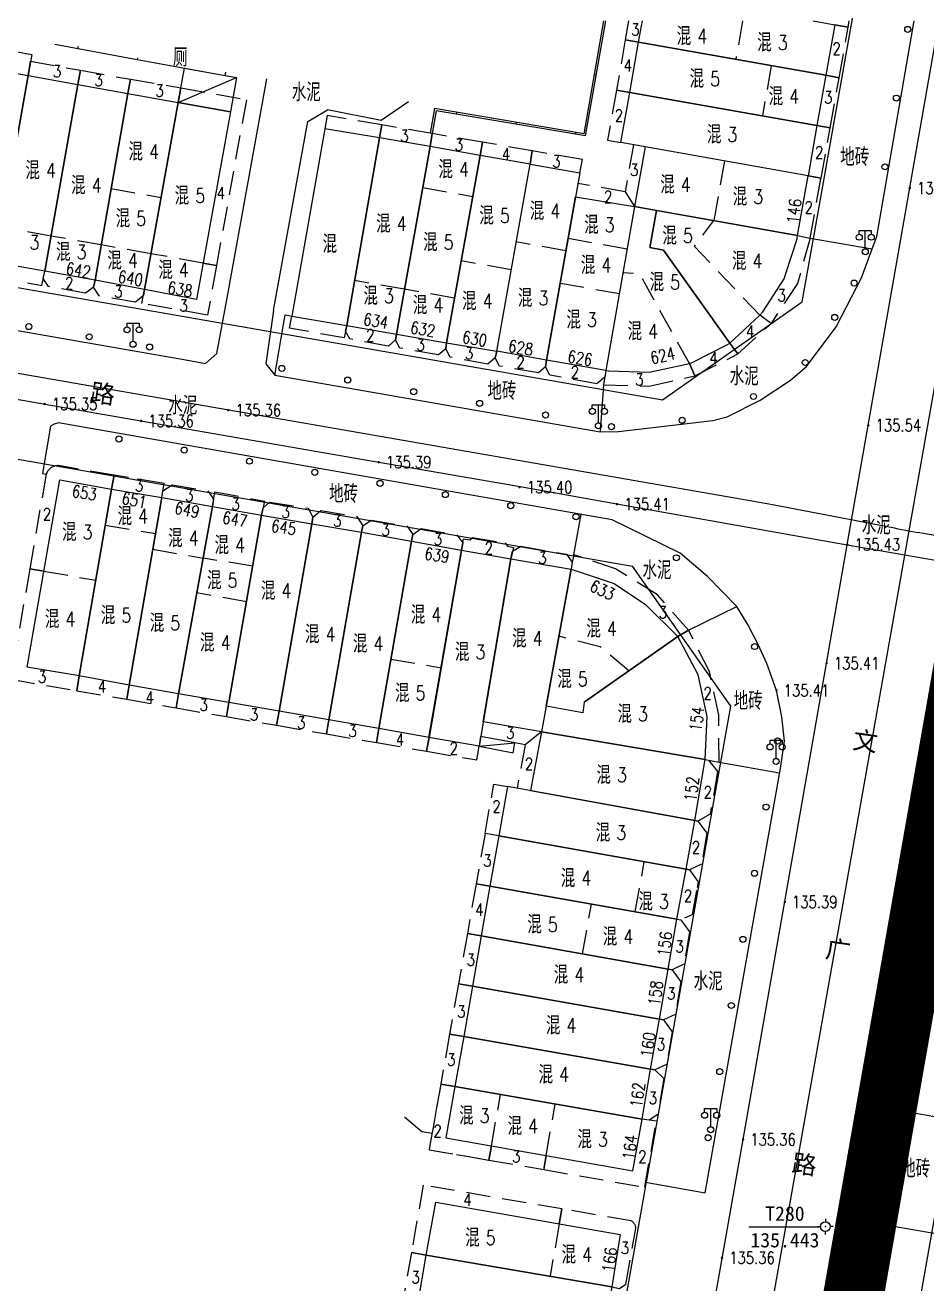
# Model space of a CAD drawing. Extents: x 529262 to 576451, y 2694391 to 2717535.
# Drawn here: x 563195.9 to 563270.5, y 2710648 to 2710752.2 of the extents above; entities that cross this region are included whole.
import ezdxf
from ezdxf.enums import TextEntityAlignment as Align
from ezdxf.xclip import XClip

# ---------------------------------------------------------------- set-up
doc = ezdxf.new("R2010")
doc.units = 0
doc.header["$XCLIPFRAME"] = 0
doc.linetypes.add('DASH', pattern=[0.35, 0.25, -0.1])
doc.linetypes.add('X5', pattern=[3, 2, -1])
for name, color, linetype in [('DLDW', 8, 'Continuous'), ('DLSS', 4, 'Continuous'), ('GCD', 8, 'Continuous'), ('JMD', 8, 'Continuous'), ('KZD', 8, 'Continuous'), ('PP-COM', 7, 'Continuous'), ('RD-中线', 40, 'Continuous'), ('RD-红线', 7, 'Continuous'), ('ZBTZ', 8, 'Continuous'), ('ZJ', 7, 'Continuous'), ('污水管径标注_W10-', 202, 'Continuous'), ('河流', 4, 'Continuous')]:
    doc.layers.add(name, color=color, linetype=linetype)
doc.styles.add('HZ', font='rs.shx', dxfattribs={"width": 0.8, "bigfont": 'hztxt.shx'})
doc.styles.add('等线体', font='simhei.ttf')
doc.linetypes.add('1161', pattern='A,0,[149,AAA.SHX,S=0.15,R=0,X=0,Y=0],-1.6', length=1.6)

# ---------------------------------------------------------------- blocks, each defined once
blk = doc.blocks.new('A$C19FD0107')
at = {"layer": 'RD-中线', "color": 8, "linetype": 'Continuous'}
blk.add_lwpolyline([(-7960.88, 14986.93), (-7915.56, 15243.04, 0.015839), (-7911.03, 15274.38), (-7907.82, 15303, -0.015839), (-7903.29, 15334.35), (-7712.17, 16414.53, 0.000335), (-7712.11, 16414.93), (-7698.73, 16491.12, 0.000054), (-7698.72, 16491.18), (-7681.61, 16588.75)], format="xyb", dxfattribs=at)
at = {"layer": 'RD-中线', "color": 8}
blk.add_lwpolyline([(-7433.31, 16268.2), (-7445.44, 16270.31, -0.00032), (-7446.07, 16270.42), (-7580.09, 16293.87, 0.002484), (-7581.56, 16294.12), (-7591.96, 16295.83, -0.002386), (-7593.37, 16296.07), (-7727.75, 16319.52, -0.004068), (-7730.15, 16319.96), (-7740.24, 16321.9, 0.004219), (-7742.73, 16322.35), (-7875.73, 16345.48, -0.003742), (-7877.94, 16345.88), (-7887.44, 16347.68, 0.004018), (-7889.81, 16348.11), (-8013.19, 16369.43)], format="xyb", dxfattribs=at)
at = {"layer": 'RD-红线', "color": 8, "linetype": 'Continuous', "flags": 128}
for points in [[(-7737.78, 16338.71), (-7736.39, 16346.57), (-7726.64, 16401.64), (-7724.02, 16416.44)], [(-7756.8, 16231.22), (-7745.1, 16297.33), (-7743.7, 16305.23)], [(-7733.13, 16227.24), (-7721.47, 16293.09), (-7720.08, 16300.95)]]:
    blk.add_lwpolyline(points, dxfattribs=at)
at = {"layer": 'RD-红线', "color": 8}
for points in [[(-7853.93, 16348.8), (-7749.34, 16330.6)], [(-7856.39, 16335.01), (-7759.74, 16318.2), (-7751.83, 16316.83)]]:
    blk.add_lwpolyline(points, dxfattribs=at)
blk.add_lwpolyline([(-7749.34, 16330.6), (-7737.78, 16338.71, 0.41336)], format="xyb", dxfattribs=at)
at = {"layer": 'RD-红线', "color": 8, "linetype": 'Continuous'}
blk.add_lwpolyline([(-7743.7, 16305.23), (-7751.83, 16316.83, 0.415068)], format="xyb", dxfattribs=at)
blk = doc.blocks.new('gc170')
at = {"color": 8, "linetype": 'Continuous'}
blk.add_circle((0, 0), 0.5, dxfattribs=at)
blk = doc.blocks.new('gc097')
at = {"color": 8}
for p, q in [((-1, 2.9), (-1, 3.5)), ((-1, 3.5), (1, 3.5)), ((0, 0.5), (0, 3.5)), ((1, 3.5), (1, 2.9))]:
    blk.add_line(p, q, dxfattribs=at)
for centre in [(-1, 2.4), (1, 2.4), (0, 0)]:
    blk.add_circle(centre, 0.5, dxfattribs=at)
blk = doc.blocks.new('gc116')
at = {"color": 8}
for p, q in [((-1.3, 0), (-0.8, 0)), ((0, 1.3), (0, 0.8)), ((1.3, 0), (0.8, 0)), ((0, -1.3), (0, -0.8))]:
    blk.add_line(p, q, dxfattribs=at)
blk.add_circle((0, 0), 0.8, dxfattribs=at)
blk.add_point((0, 0), dxfattribs=at)
blk = doc.blocks.new('GC200')
at = {"linetype": 'Continuous', "const_width": 0.2, "flags": 128}
blk.add_lwpolyline([(-0.1, 0, 1), (0.1, 0, 1)], format="xyb", close=True, dxfattribs=at)

msp = doc.modelspace()

# ---------------------------------------------------------------- linework, layer by layer
at = {"layer": 'DLDW', "color": 252, "linetype": 'Continuous'}
msp.add_lwpolyline([(563205.189, 2710749.521), (563205.164, 2710749.388), (563212.441, 2710748.057), (563212.491, 2710748.332)], dxfattribs=at)
at = {"layer": 'DLSS', "linetype": 'Continuous'}
for points in [[(563265.124, 2710731.306), (563265.997, 2710733.691), (563266.383, 2710734.729), (563269.465, 2710752.568)], [(563227.6, 2710745.873), (563225.363, 2710744.333), (563220.897, 2710745.199)], [(563145.292, 2710735.725), (563145.987, 2710735.518), (563209.177, 2710724.516), (563210.801, 2710724.217), (563211.736, 2710725.04), (563212.575, 2710729.49)], [(563216.449, 2710728.591), (563215.804, 2710724.185), (563216.557, 2710723.25), (563243.474, 2710718.538), (563245.004, 2710718.571), (563252.815, 2710719.479), (563253.983, 2710719.791), (563256.725, 2710721.17), (563259.241, 2710722.837), (563260.559, 2710723.953), (563263.011, 2710727.258), (563265.124, 2710731.306)], [(563258.077, 2710697.142), (563257.273, 2710699.382), (563256.556, 2710700.95), (563255.724, 2710702.553), (563254.799, 2710704.081), (563252.361, 2710706.576), (563250.092, 2710708.513), (563244.467, 2710711.277), (563198.642, 2710719.286), (563198.274, 2710719.184), (563197.983, 2710719.008), (563197.302, 2710715.115), (563197.617, 2710715.06)], [(563293.253, 2710702.575), (563291.763, 2710702.448), (563290.112, 2710702.193), (563288.415, 2710701.865), (563286.231, 2710701.296), (563285.321, 2710700.969), (563284.203, 2710700.497), (563283.332, 2710700.022), (563282.053, 2710699.297), (563277.183, 2710695.523), (563275.395, 2710693.775), (563273.819, 2710691.712), (563272.435, 2710689.339), (563266.05, 2710653.101), (563271.115, 2710652.194)], [(563247.236, 2710656.417), (563252.18, 2710655.544), (563258.396, 2710690.667), (563258.752, 2710692.945), (563258.52, 2710694.957), (563258.077, 2710697.142)]]:
    msp.add_lwpolyline(points, dxfattribs=at)
at = {"layer": 'DLSS', "linetype": 'Continuous', "flags": 128}
for points, elevation in [([(563212.575, 2710729.49), (563215.884, 2710747.78)], 135.662), ([(563216.449, 2710728.591), (563219.286, 2710744.237), (563220.897, 2710745.199)], 135.649)]:
    msp.add_lwpolyline(points, dxfattribs=dict(at, elevation=elevation))
at = {"layer": 'DLSS', "linetype": 'Continuous', "const_width": 0.1, "elevation": 24.543, "flags": 128}
msp.add_lwpolyline([(563293.254, 2710702.46), (563282.549, 2710699.569), (563275.156, 2710693.485), (563272.229, 2710688.281), (563263.761, 2710649.245), (563261.067, 2710624.833), (563259.77, 2710618.629), (563259.595, 2710614.136), (563260.883, 2710610.583), (563262.962, 2710606.832), (563264.936, 2710604.632), (563270.037, 2710601.983), (563275.245, 2710600.289), (563315.937, 2710594.555), (563375.452, 2710586.437), (563385.68, 2710586.666), (563387.357, 2710587.117)], dxfattribs=at)
at = {"layer": 'JMD', "linetype": 'Continuous'}
for p, q in [((563200.245, 2710750.287), (563200.281, 2710750.484)), ((563208.55, 2710745.824), (563213.364, 2710747.89)), ((563243.01, 2710748.143, 136.336), (563243.158, 2710748.117, 136.336)), ((563231.59, 2710745.004), (563231.565, 2710744.857)), ((563236.52, 2710744.17), (563236.495, 2710744.023)), ((563241.45, 2710743.336), (563241.425, 2710743.189)), ((563233.453, 2710692.53, 135.761), (563236.415, 2710692.805, 135.761))]:
    msp.add_line(p, q, dxfattribs=at)
at = {"layer": 'JMD', "linetype": 'Continuous', "flags": 128}
for points, elevation in [([(563242.144, 2710743.219), (563243.789, 2710752.568)], 136.336), ([(563242.266, 2710743.046), (563243.941, 2710752.568)], 136.336), ([(563261.108, 2710752.568), (563262.892, 2710752.253), (563262.158, 2710748.068), (563246.664, 2710750.804), (563246.976, 2710752.568)], 135.909), ([(563201.66, 2710731.106), (563204.384, 2710746.575)], 135.888)]:
    msp.add_lwpolyline(points, dxfattribs=dict(at, elevation=elevation))
at = {"layer": 'JMD', "linetype": 'X5'}
for points, elevation in [([(563245.832, 2710752.568), (563245.553, 2710751.003), (563246.664, 2710750.804)], 135.909), ([(563262.892, 2710752.253), (563264.012, 2710752.052), (563264.105, 2710752.568)], 135.909), ([(563262.158, 2710748.068), (563263.261, 2710747.87), (563264.012, 2710752.052), (563262.892, 2710752.253)], 136.008), ([(563191.988, 2710748.81), (563192.299, 2710750.574), (563196.422, 2710749.787), (563196.117, 2710748.065)], 135.944), ([(563246.664, 2710750.804), (563245.553, 2710751.003), (563244.836, 2710746.849), (563245.933, 2710746.66)], 135.909), ([(563196.117, 2710748.065), (563196.324, 2710749.234), (563200.458, 2710748.486), (563200.249, 2710747.32)], 135.927), ([(563200.249, 2710747.32), (563200.458, 2710748.486), (563204.592, 2710747.745), (563204.384, 2710746.575)], 135.927), ([(563204.384, 2710746.575), (563204.592, 2710747.745), (563208.772, 2710747.041), (563208.55, 2710745.824)], 135.927), ([(563261.425, 2710743.924), (563262.518, 2710743.728), (563263.261, 2710747.87), (563262.158, 2710748.068)], 135.868), ([(563245.933, 2710746.66), (563244.836, 2710746.849), (563244.09, 2710742.694), (563245.197, 2710742.495)], 135.868), ([(563225.219, 2710742.89), (563225.402, 2710743.961), (563220.887, 2710744.733), (563220.689, 2710743.632)], 135.668), ([(563229.398, 2710742.177), (563229.58, 2710743.246), (563225.402, 2710743.961), (563225.219, 2710742.89)], 137.277), ([(563233.535, 2710741.443), (563233.728, 2710742.536), (563229.58, 2710743.246), (563229.398, 2710742.177)], -526.596), ([(563260.71, 2710739.755), (563261.77, 2710739.565), (563262.518, 2710743.728), (563261.425, 2710743.924)], 135.824), ([(563237.672, 2710740.717), (563237.854, 2710741.807), (563233.728, 2710742.536), (563233.535, 2710741.443)], -526.621), ([(563246.225, 2710742.313), (563245.54, 2710738.431), (563246.321, 2710737.211)], -526.536), ([(563241.786, 2710740.006), (563242.021, 2710741.109), (563237.854, 2710741.807), (563237.672, 2710740.717)], -526.805), ([(563245.54, 2710738.431), (563241.629, 2710739.124)], -526.452), ([(563259.818, 2710734.798), (563260.854, 2710734.575), (563261.77, 2710739.565), (563260.71, 2710739.755)], 135.803), ([(563259.818, 2710734.798), (563260.854, 2710734.575), (563259.816, 2710730.843), (563257.622, 2710727.529), (563256.697, 2710728.208)], 135.803), ([(563201.66, 2710731.106), (563201.528, 2710730.534), (563200.865, 2710730.027), (563197.822, 2710730.572), (563197.382, 2710731.235), (563197.513, 2710731.846)], 135.888), ([(563205.753, 2710730.333), (563205.661, 2710729.829), (563205.022, 2710729.284), (563202.005, 2710729.805), (563201.528, 2710730.534), (563201.66, 2710731.106)], 135.927), ([(563222.499, 2710727.366), (563222.296, 2710726.321), (563217.774, 2710727.14), (563217.945, 2710728.141)], 135.613), ([(563226.618, 2710726.594), (563226.549, 2710726.162), (563225.949, 2710725.658), (563222.757, 2710726.238), (563222.408, 2710726.9), (563222.499, 2710727.366)], -528.628), ([(563230.754, 2710725.919), (563230.694, 2710725.423), (563230.094, 2710724.919), (563226.904, 2710725.486), (563226.549, 2710726.162), (563226.626, 2710726.636)], -528.628), ([(563234.929, 2710725.232), (563234.79, 2710724.668), (563234.19, 2710724.164), (563231.056, 2710724.735), (563230.694, 2710725.423), (563230.754, 2710725.919)], -528.628), ([(563250.863, 2710724.215), (563251.328, 2710723.179), (563254.887, 2710725.007), (563254.227, 2710725.903)], -526.536), ([(563239.035, 2710724.489), (563238.961, 2710723.927), (563238.361, 2710723.423), (563235.144, 2710723.994), (563234.79, 2710724.668), (563234.929, 2710725.232)], -526.536), ([(563243.958, 2710723.619), (563243.871, 2710723.086), (563243.213, 2710722.533), (563239.324, 2710723.237), (563238.961, 2710723.927), (563239.035, 2710724.489)], -526.536), ([(563207.194, 2710713.108), (563207.385, 2710714.27), (563203.238, 2710714.954), (563203.027, 2710713.808)], 135.774), ([(563207.194, 2710713.108), (563207.288, 2710713.678), (563208.035, 2710714.177), (563210.991, 2710713.675), (563211.477, 2710712.973), (563211.375, 2710712.377)], 135.774), ([(563211.375, 2710712.377), (563211.58, 2710713.576), (563215.694, 2710712.815), (563215.454, 2710711.644)], 135.81), ([(563215.454, 2710711.644), (563215.583, 2710712.273), (563216.112, 2710712.729), (563219.319, 2710712.228), (563219.697, 2710711.497), (563219.6, 2710710.938)], 135.81), ([(563219.6, 2710710.938), (563219.697, 2710711.497), (563220.344, 2710712.029), (563223.348, 2710711.552), (563223.837, 2710710.769), (563223.733, 2710710.234)], 135.78), ([(563223.733, 2710710.234), (563223.837, 2710710.769), (563224.518, 2710711.246), (563227.508, 2710710.747), (563227.97, 2710710.062), (563227.856, 2710709.49)], 135.762), ([(563227.856, 2710709.49), (563227.97, 2710710.062), (563228.66, 2710710.545), (563231.608, 2710710.027), (563232.102, 2710709.354), (563232.004, 2710708.744)], 135.762), ([(563232.004, 2710708.744), (563232.102, 2710709.354), (563232.165, 2710709.7), (563232.677, 2710709.612), (563232.915, 2710709.815), (563235.62, 2710709.353), (563235.797, 2710709.084), (563236.302, 2710708.969), (563236.075, 2710708.045)], 135.762), ([(563236.075, 2710708.045), (563236.225, 2710708.658), (563236.91, 2710709.085), (563240.69, 2710708.41), (563241.149, 2710707.757), (563241.07, 2710707.171)], 135.761), ([(563249.922, 2710701.607), (563250.788, 2710702.127), (563248.234, 2710705.058), (563244.762, 2710707.196), (563241.302, 2710708.378), (563241.149, 2710707.757), (563241.067, 2710707.17)], 135.786), ([(563197.427, 2710707.011), (563196.261, 2710707.212), (563194.682, 2710698.067), (563200.148, 2710697.121), (563200.361, 2710698.348)], -526.787), ([(563252.183, 2710691.434), (563253.318, 2710691.198), (563253.3, 2710695.081), (563252.528, 2710698.704), (563250.788, 2710702.127), (563249.922, 2710701.607)], 135.652), ([(563200.361, 2710698.348), (563200.148, 2710697.121), (563204.285, 2710696.405), (563204.491, 2710697.591)], 135.774), ([(563204.491, 2710697.591), (563204.285, 2710696.405), (563208.381, 2710695.696), (563208.584, 2710696.87)], 135.774), ([(563208.584, 2710696.87), (563208.381, 2710695.696), (563212.548, 2710694.975), (563212.75, 2710696.143)], 135.81), ([(563212.75, 2710696.143), (563212.548, 2710694.975), (563216.692, 2710694.258), (563216.893, 2710695.421)], 135.855), ([(563216.893, 2710695.421), (563216.692, 2710694.258), (563220.823, 2710693.543), (563221.023, 2710694.7)], 135.78), ([(563221.023, 2710694.7), (563220.823, 2710693.543), (563224.951, 2710692.829), (563225.15, 2710693.98)], 135.78), ([(563225.15, 2710693.98), (563224.951, 2710692.829), (563229.116, 2710692.108), (563229.315, 2710693.254)], 135.762), ([(563229.315, 2710693.254), (563229.116, 2710692.108), (563233.281, 2710691.387), (563233.453, 2710692.53)], 135.77), ([(563238.612, 2710693.727), (563237.258, 2710692.651), (563233.586, 2710693.321)], 135.652), ([(563238.612, 2710693.727), (563237.258, 2710692.651), (563236.602, 2710689.053)], 135.652), ([(563252.183, 2710691.434), (563252.453, 2710691.378), (563253.189, 2710690.416), (563252.579, 2710686.891), (563251.576, 2710686.33), (563251.304, 2710686.377)], 135.652), ([(563235.091, 2710685.103), (563233.949, 2710685.305), (563234.669, 2710689.379), (563235.815, 2710689.196)], 135.8), ([(563251.304, 2710686.377), (563251.576, 2710686.33), (563252.308, 2710685.332), (563251.858, 2710682.745), (563250.874, 2710682.289), (563250.585, 2710682.34)], 135.652), ([(563235.091, 2710685.103), (563233.949, 2710685.305), (563233.211, 2710681.128), (563234.344, 2710680.928)], 135.8), ([(563234.344, 2710680.928), (563233.211, 2710681.128), (563232.486, 2710677.021), (563233.632, 2710676.819)], 135.814), ([(563249.837, 2710678.2), (563250.153, 2710678.145), (563250.885, 2710677.147), (563250.419, 2710674.468), (563249.435, 2710674.013), (563249.117, 2710674.069)], 135.794), ([(563233.632, 2710676.819), (563232.486, 2710677.021), (563231.749, 2710672.85), (563232.908, 2710672.645)], 136.397), ([(563249.117, 2710674.069), (563249.435, 2710674.013), (563250.164, 2710673.019), (563249.698, 2710670.322), (563248.714, 2710669.866), (563248.386, 2710669.924)], 135.794), ([(563232.908, 2710672.645), (563231.749, 2710672.85), (563231.015, 2710668.695), (563232.182, 2710668.489)], 135.853), ([(563248.386, 2710669.924), (563248.714, 2710669.866), (563249.443, 2710668.872), (563248.977, 2710666.177), (563247.993, 2710665.721), (563247.659, 2710665.78)], 135.794), ([(563232.182, 2710668.489), (563231.015, 2710668.695), (563230.284, 2710664.552), (563231.455, 2710664.345)], 135.376), ([(563247.659, 2710665.78), (563247.993, 2710665.721), (563248.743, 2710665.016), (563248.251, 2710662.031), (563247.54, 2710661.557), (563246.954, 2710661.643)], 135.376), ([(563231.455, 2710664.345), (563230.284, 2710664.552), (563229.324, 2710659.117), (563234.276, 2710658.256), (563234.479, 2710659.425)], 135.376), ([(563239.005, 2710658.63), (563238.804, 2710657.469), (563247.165, 2710656.015), (563248.14, 2710661.47), (563246.954, 2710661.643)], 136.536), ([(563234.479, 2710659.425), (563234.276, 2710658.256), (563238.804, 2710657.469), (563239.005, 2710658.63)], 135.738), ([(563240.086, 2710652.976), (563240.298, 2710654.217), (563228.835, 2710656.177), (563227.852, 2710650.604), (563229.077, 2710650.388)], 135.705), ([(563229.077, 2710650.388), (563227.852, 2710650.604), (563227.133, 2710646.528), (563228.373, 2710646.309)], 135.694)]:
    msp.add_lwpolyline(points, dxfattribs=dict(at, elevation=elevation))
at = {"layer": 'JMD', "linetype": 'X5', "flags": 128}
for points, elevation in [([(563255.267, 2710752.568), (563254.705, 2710749.384)], 135.909), ([(563257.645, 2710748.865), (563256.913, 2710744.721)], 135.909), ([(563253.765, 2710740.981), (563252.881, 2710736.038)], -526.536), ([(563202.996, 2710738.697), (563207.128, 2710737.951)], 135.888), ([(563228.792, 2710738.779), (563232.925, 2710738.039)], -513.056), ([(563256.697, 2710728.208), (563251.293, 2710733.909), (563252.881, 2710736.038)], 135.814), ([(563198.028, 2710734.759), (563193.89, 2710735.492)], 136.228), ([(563202.174, 2710734.026), (563198.028, 2710734.759)], 136.228), ([(563206.289, 2710733.301), (563202.174, 2710734.026)], 136.228), ([(563240.64, 2710733.545), (563236.53, 2710734.274)], -526.536), ([(563245.708, 2710733.688), (563240.819, 2710734.554)], -516.761), ([(563210.6, 2710732.523), (563206.289, 2710733.301)], 136.228), ([(563236.122, 2710731.968), (563231.97, 2710732.712)], -528.628), ([(563227.289, 2710730.354), (563223.149, 2710731.079)], -528.628), ([(563240.164, 2710730.859), (563245.068, 2710730.007)], -526.536), ([(563250.863, 2710724.215), (563246.722, 2710731.657), (563245.363, 2710731.704)], -526.536), ([(563231.416, 2710729.618), (563227.289, 2710730.354)], -528.628), ([(563197.427, 2710707.011), (563201.727, 2710706.269)], -526.787), ([(563214.204, 2710704.479), (563210.087, 2710705.22)], 135.855), ([(563245.844, 2710698.759), (563243.487, 2710700.762), (563240.054, 2710701.625)], 152.69), ([(563226.154, 2710699.736), (563230.315, 2710699.014)], 135.762), ([(563246.39, 2710678.807), (563247.13, 2710682.956)], 135.814), ([(563250.585, 2710682.34), (563250.874, 2710682.289), (563251.603, 2710681.295), (563251.137, 2710678.6), (563250.153, 2710678.145), (563249.837, 2710678.2)], 135.794), ([(563251.134, 2710678.599), (563251.604, 2710681.294)], 135.652), ([(563242.028, 2710675.328), (563242.753, 2710679.447)], 136.436), ([(563231.455, 2710664.345), (563230.284, 2710664.552), (563229.324, 2710659.117), (563234.276, 2710658.256), (563234.479, 2710659.425)], 135.376), ([(563231.455, 2710664.345), (563230.284, 2710664.552), (563229.324, 2710659.117), (563234.276, 2710658.256), (563234.479, 2710659.425)], 135.376), ([(563234.479, 2710659.425), (563235.228, 2710663.687)], 135.738), ([(563239.005, 2710658.63), (563239.756, 2710662.898)], 136.536), ([(563240.086, 2710652.976), (563239.334, 2710648.663)], 135.705)]:
    msp.add_lwpolyline(points, dxfattribs=dict(at, elevation=elevation))
at = {"layer": 'JMD', "linetype": 'Continuous', "flags": 128}
msp.add_lwpolyline([(563198.328, 2710750.637), (563205.164, 2710749.388)], dxfattribs=at)
for points, elevation in [([(563262.158, 2710748.068), (563261.425, 2710743.924), (563245.933, 2710746.66), (563246.664, 2710750.804)], 136.008), ([(563193.373, 2710732.569), (563189.258, 2710733.289), (563191.988, 2710748.81), (563196.117, 2710748.065)], 135.944), ([(563200.249, 2710747.32), (563197.513, 2710731.846), (563193.373, 2710732.569), (563196.117, 2710748.065), (563200.249, 2710747.32)], 135.927), ([(563204.384, 2710746.575), (563201.66, 2710731.106), (563197.513, 2710731.846), (563200.249, 2710747.32)], 135.927), ([(563205.753, 2710730.333), (563201.66, 2710731.106), (563204.384, 2710746.575), (563208.55, 2710745.824)], 135.927), ([(563261.425, 2710743.924), (563260.71, 2710739.755), (563245.197, 2710742.495), (563245.933, 2710746.66)], 135.868), ([(563212.89, 2710745.041), (563210.05, 2710729.514), (563205.753, 2710730.333), (563208.55, 2710745.824)], 135.938), ([(563220.689, 2710743.632), (563217.945, 2710728.141), (563222.499, 2710727.366), (563225.219, 2710742.89)], -528.628), ([(563225.219, 2710742.89), (563222.499, 2710727.366), (563226.626, 2710726.636), (563229.398, 2710742.177), (563225.219, 2710742.89)], -528.628), ([(563229.398, 2710742.177), (563226.626, 2710726.636), (563230.754, 2710725.919), (563233.535, 2710741.443), (563229.398, 2710742.177)], -528.628), ([(563233.535, 2710741.443), (563230.754, 2710725.919), (563234.929, 2710725.232), (563237.672, 2710740.717)], -528.628), ([(563246.321, 2710737.211), (563259.818, 2710734.798), (563260.71, 2710739.755), (563247.191, 2710742.142)], -526.536), ([(563237.672, 2710740.717), (563241.786, 2710740.006), (563239.035, 2710724.489), (563234.929, 2710725.232)], -528.628), ([(563246.321, 2710737.211), (563243.958, 2710723.619), (563239.035, 2710724.489), (563241.431, 2710738.006)], -526.536), ([(563248.142, 2710736.885), (563246.321, 2710737.211), (563243.958, 2710723.619), (563244.188, 2710723.592), (563247.529, 2710723.505), (563250.863, 2710724.215), (563251.212, 2710724.339), (563254.011, 2710725.78), (563254.227, 2710725.903), (563248.733, 2710733.6), (563247.591, 2710733.804), (563248.142, 2710736.885)], -526.536), ([(563248.142, 2710736.885), (563247.591, 2710733.804), (563248.733, 2710733.6), (563254.227, 2710725.903), (563256.697, 2710728.208), (563256.937, 2710728.483), (563258.699, 2710731.229), (563258.822, 2710731.568), (563259.775, 2710734.537), (563259.818, 2710734.798)], -526.536), ([(563196.05, 2710699.078), (563198.742, 2710714.58), (563203.027, 2710713.808), (563200.361, 2710698.348)], 135.774), ([(563200.361, 2710698.348), (563203.027, 2710713.808), (563207.194, 2710713.108), (563204.491, 2710697.591), (563200.361, 2710698.348)], 135.774), ([(563207.194, 2710713.108), (563211.375, 2710712.377), (563208.584, 2710696.87), (563204.491, 2710697.591)], 135.81), ([(563211.375, 2710712.377), (563215.454, 2710711.644), (563212.75, 2710696.143), (563208.584, 2710696.87)], 135.859), ([(563215.454, 2710711.644), (563219.6, 2710710.938), (563216.893, 2710695.421), (563212.75, 2710696.143)], 135.855), ([(563219.6, 2710710.938), (563223.733, 2710710.234), (563221.023, 2710694.7), (563216.893, 2710695.421)], 135.78), ([(563223.733, 2710710.234), (563227.856, 2710709.49), (563225.15, 2710693.98), (563221.023, 2710694.7)], 135.762), ([(563227.856, 2710709.49), (563232.004, 2710708.744), (563229.315, 2710693.254), (563225.15, 2710693.98)], 135.77), ([(563232.004, 2710708.744), (563236.075, 2710708.045), (563233.453, 2710692.53), (563229.292, 2710693.258)], 135.874), ([(563241.067, 2710707.17), (563238.612, 2710693.727), (563233.793, 2710694.542), (563236.075, 2710708.045)], 135.761), ([(563238.997, 2710695.836), (563241.067, 2710707.17), (563244.63, 2710705.987), (563247.245, 2710704.265), (563249.922, 2710701.607), (563242.166, 2710696.178), (563242.051, 2710695.279)], 135.652), ([(563249.922, 2710701.607), (563242.166, 2710696.178), (563242.051, 2710695.279), (563238.997, 2710695.836), (563238.612, 2710693.727), (563252.183, 2710691.434), (563252.342, 2710694.981), (563251.588, 2710698.44), (563249.922, 2710701.607), (563242.166, 2710696.178)], 135.652), ([(563233.453, 2710692.53), (563236.264, 2710691.977), (563236.415, 2710692.805), (563233.586, 2710693.321), (563233.453, 2710692.53)], 135.761), ([(563252.183, 2710691.434), (563238.612, 2710693.727), (563237.724, 2710688.849), (563251.304, 2710686.377)], 135.652), ([(563250.585, 2710682.34), (563251.304, 2710686.377), (563235.815, 2710689.196), (563235.091, 2710685.103)], 135.8), ([(563249.837, 2710678.2), (563250.585, 2710682.34), (563235.091, 2710685.103), (563234.344, 2710680.928)], 135.814), ([(563249.117, 2710674.069), (563249.837, 2710678.2), (563234.344, 2710680.928), (563233.632, 2710676.819)], 136.436), ([(563248.386, 2710669.924), (563249.117, 2710674.069), (563233.632, 2710676.819), (563232.908, 2710672.645)], 136.397), ([(563247.659, 2710665.78), (563248.386, 2710669.924), (563232.908, 2710672.645), (563232.182, 2710668.489)], 135.853), ([(563246.954, 2710661.643), (563247.659, 2710665.78), (563232.182, 2710668.489), (563231.455, 2710664.345)], 135.376), ([(563230.714, 2710660.086), (563246.193, 2710657.368), (563246.954, 2710661.643), (563231.455, 2710664.345)], 135.72), ([(563229.887, 2710654.77), (563245.142, 2710652.087), (563244.451, 2710647.77), (563229.077, 2710650.388)], 135.694), ([(563244.451, 2710647.77), (563243.71, 2710643.644), (563228.373, 2710646.309), (563229.077, 2710650.388)], 136.028)]:
    msp.add_lwpolyline(points, close=True, dxfattribs=dict(at, elevation=elevation))
msp.add_lwpolyline([(563208.55, 2710745.824), (563208.55, 2710745.824), (563209.071, 2710748.673), (563212.441, 2710748.057), (563213.364, 2710747.89), (563212.89, 2710745.041)], close=True, dxfattribs=at)
at = {"layer": 'JMD', "linetype": 'X5'}
for points in [[(563208.55, 2710745.824), (563208.772, 2710747.041), (563214.189, 2710746.05), (563211.716, 2710732.321), (563210.6, 2710732.523)], [(563193.373, 2710732.569), (563193.107, 2710731.415), (563197.262, 2710730.672), (563197.513, 2710731.846)], [(563210.604, 2710732.522), (563211.721, 2710732.32), (563210.978, 2710728.218), (563205.549, 2710729.186), (563205.757, 2710730.332)], [(563254.227, 2710725.903), (563254.887, 2710725.007), (563257.622, 2710727.529), (563256.697, 2710728.208)], [(563243.958, 2710723.619), (563243.766, 2710722.441), (563247.54, 2710722.322), (563251.328, 2710723.179), (563250.863, 2710724.215)], [(563202.513, 2710710.828), (563206.674, 2710710.125)]]:
    msp.add_lwpolyline(points, dxfattribs=at)
at = {"layer": 'JMD', "linetype": 'Continuous'}
for points in [[(563242.144, 2710743.219), (563229.772, 2710745.312), (563229.419, 2710743.273)], [(563242.266, 2710743.046), (563229.894, 2710745.139), (563229.567, 2710743.248)]]:
    msp.add_lwpolyline(points, dxfattribs=at)
at = {"layer": 'JMD', "linetype": 'X5'}
for points, elevation in [([(563203.027, 2710713.808), (563203.238, 2710714.954), (563198.646, 2710715.755, 0.3241766), (563197.617, 2710715.06), (563196.261, 2710707.212), (563197.427, 2710707.011)], 135.774), ([(563244.451, 2710647.77), (563245.091, 2710647.613), (563245.603, 2710647.996), (563246.439, 2710652.592, 0.2504993), (563246.057, 2710653.232), (563240.298, 2710654.217), (563240.086, 2710652.976)], 135.694)]:
    msp.add_lwpolyline(points, format="xyb", dxfattribs=dict(at, elevation=elevation))
at = {"layer": 'JMD', "linetype": 'X5', "flags": 128}
for points in [[(563206.451, 2710708.843), (563210.604, 2710708.095)], [(563214.72, 2710707.436), (563210.604, 2710708.095)]]:
    msp.add_lwpolyline(points, dxfattribs=at)
at = {"layer": 'KZD', "linetype": 'Continuous'}
msp.add_line((563255.773, 2710652.719), (563261.773, 2710652.719), dxfattribs=at)
at = {"layer": 'ZBTZ', "linetype": '1161', "flags": 128}
for points, elevation in [([(563260.854, 2710734.575), (563265.997, 2710733.691)], -526.627), ([(563216.557, 2710723.25), (563217.405, 2710728.233), (563217.945, 2710728.141)], 135.371), ([(563243.766, 2710722.441), (563243.474, 2710718.538)], -523.77), ([(563241.302, 2710708.378), (563241.904, 2710711.725)], -526.443), ([(563250.788, 2710702.127), (563254.799, 2710704.081)], -528.699), ([(563253.318, 2710691.198), (563258.333, 2710690.31)], -526.581), ([(563272.767, 2710661.558), (563267.697, 2710662.451)], 135.671), ([(563227.274, 2710661.835), (563228.726, 2710660.623), (563229.564, 2710660.475)], -526.651)]:
    msp.add_lwpolyline(points, dxfattribs=dict(at, elevation=elevation))
at = {"layer": '污水管径标注_W10-'}
for points in [[(563248.399, 2710620.568), (563251.853, 2710640.267), (563253.58, 2710650.117), (563255.307, 2710659.967), (563258.761, 2710679.666), (563262.215, 2710699.366), (563263.94, 2710709.207), (563265.669, 2710719.065), (563269.121, 2710738.757), (563272.576, 2710758.464), (563274.302, 2710768.306), (563276.03, 2710778.164), (563279.483, 2710797.855)], [(563185.757, 2710722.921), (563197.536, 2710720.855), (563205.458, 2710719.476), (563225.162, 2710716.048), (563236.844, 2710714.016), (563244.861, 2710712.593), (563263.94, 2710709.207), (563284.258, 2710705.672), (563302.836, 2710702.439), (563323.667, 2710698.819), (563342.245, 2710695.589), (563363.076, 2710691.969), (563381.654, 2710688.74)]]:
    msp.add_lwpolyline(points, dxfattribs=at)
at = {"layer": '河流', "color": 5, "linetype": 'DASH', "ltscale": 0.1, "const_width": 5}
msp.add_lwpolyline([(563255.733, 2710597.371), (563293.758, 2710814.103)], dxfattribs=at)

# ---------------------------------------------------------------- block references
at = {"layer": 'DLDW', "color": 252, "linetype": 'Continuous', "xscale": 0.5, "yscale": 0.5, "zscale": 0.5}
for p in [(563265.425, 2710733.465), (563204.812, 2710725.798), (563243.33, 2710719.048), (563258.047, 2710691.264), (563252.628, 2710660.77)]:
    msp.add_blockref('gc097', p, dxfattribs=at)
at = {"layer": 'GCD', "linetype": 'Continuous'}
ref = msp.add_blockref('GC200', (563269.111, 2710738.734, 135.72), dxfattribs=dict(at, xscale=0.5, yscale=0.5, zscale=0.5))
ref.add_attrib('height', '135.72', dxfattribs={"linetype": 'Continuous', "height": 1, "style": 'HZ', "width": 0.8}).set_placement((563269.711, 2710738.734, 135.72), align=Align.MIDDLE_LEFT)
ref = msp.add_blockref('GC200', (563197.492, 2710720.856, 135.35), dxfattribs=dict(at, xscale=0.5, yscale=0.5, zscale=0.5))
ref.add_attrib('height', '135.35', dxfattribs={"linetype": 'Continuous', "height": 1, "style": 'HZ', "width": 0.8}).set_placement((563198.092, 2710720.856, 135.35), align=Align.MIDDLE_LEFT)
ref = msp.add_blockref('GC200', (563212.694, 2710720.348, 135.362), dxfattribs=dict(at, xscale=0.5, yscale=0.5))
ref.add_attrib('height', '135.36', dxfattribs={"linetype": 'Continuous', "height": 1, "style": 'HZ', "width": 0.8}).set_placement((563213.294, 2710720.348, 135.362), align=Align.MIDDLE_LEFT)
ref = msp.add_blockref('GC200', (563205.476, 2710719.451, 135.36), dxfattribs=dict(at, xscale=0.5, yscale=0.5, zscale=0.5))
ref.add_attrib('height', '135.36', dxfattribs={"linetype": 'Continuous', "height": 1, "style": 'HZ', "width": 0.8}).set_placement((563206.076, 2710719.451, 135.36), align=Align.MIDDLE_LEFT)
ref = msp.add_blockref('GC200', (563265.681, 2710719.092, 135.54), dxfattribs=dict(at, xscale=0.5, yscale=0.5, zscale=0.5))
ref.add_attrib('height', '135.54', dxfattribs={"linetype": 'Continuous', "height": 1, "style": 'HZ', "width": 0.8}).set_placement((563266.281, 2710719.092, 135.54), align=Align.MIDDLE_LEFT)
ref = msp.add_blockref('GC200', (563225.142, 2710716.033, 135.39), dxfattribs=dict(at, xscale=0.5, yscale=0.5, zscale=0.5))
ref.add_attrib('height', '135.39', dxfattribs={"linetype": 'Continuous', "height": 1, "style": 'HZ', "width": 0.8}).set_placement((563225.742, 2710716.033, 135.39), align=Align.MIDDLE_LEFT)
ref = msp.add_blockref('GC200', (563236.81, 2710713.96, 135.4), dxfattribs=dict(at, xscale=0.5, yscale=0.5, zscale=0.5))
ref.add_attrib('height', '135.40', dxfattribs={"linetype": 'Continuous', "height": 1, "style": 'HZ', "width": 0.8}).set_placement((563237.41, 2710713.96, 135.4), align=Align.MIDDLE_LEFT)
ref = msp.add_blockref('GC200', (563244.874, 2710712.57, 135.41), dxfattribs=dict(at, xscale=0.5, yscale=0.5, zscale=0.5))
ref.add_attrib('height', '135.41', dxfattribs={"linetype": 'Continuous', "height": 1, "style": 'HZ', "width": 0.8}).set_placement((563245.474, 2710712.57, 135.41), align=Align.MIDDLE_LEFT)
ref = msp.add_blockref('GC200', (563263.944, 2710709.22, 135.43), dxfattribs=dict(at, xscale=0.5, yscale=0.5, zscale=0.5))
ref.add_attrib('height', '135.43', dxfattribs={"linetype": 'Continuous', "height": 1, "style": 'HZ', "width": 0.8}).set_placement((563264.544, 2710709.22, 135.43), align=Align.MIDDLE_LEFT)
ref = msp.add_blockref('GC200', (563262.225, 2710699.388, 135.41), dxfattribs=dict(at, xscale=0.5, yscale=0.5, zscale=0.5))
ref.add_attrib('height', '135.41', dxfattribs={"linetype": 'Continuous', "height": 1, "style": 'HZ', "width": 0.8}).set_placement((563262.825, 2710699.388, 135.41), align=Align.MIDDLE_LEFT)
ref = msp.add_blockref('GC200', (563258.077, 2710697.142, 135.412), dxfattribs=dict(at, xscale=0.5, yscale=0.5))
ref.add_attrib('height', '135.41', dxfattribs={"linetype": 'Continuous', "height": 1, "style": 'HZ', "width": 0.8}).set_placement((563258.677, 2710697.142, 135.412), align=Align.MIDDLE_LEFT)
ref = msp.add_blockref('GC200', (563258.76, 2710679.628, 135.39), dxfattribs=dict(at, xscale=0.5, yscale=0.5, zscale=0.5))
ref.add_attrib('height', '135.39', dxfattribs={"linetype": 'Continuous', "height": 1, "style": 'HZ', "width": 0.8}).set_placement((563259.36, 2710679.628, 135.39), align=Align.MIDDLE_LEFT)
ref = msp.add_blockref('GC200', (563255.307, 2710659.956, 135.36), dxfattribs=dict(at, xscale=0.5, yscale=0.5, zscale=0.5))
ref.add_attrib('height', '135.36', dxfattribs={"linetype": 'Continuous', "height": 1, "style": 'HZ', "width": 0.8}).set_placement((563255.907, 2710659.956, 135.36), align=Align.MIDDLE_LEFT)
ref = msp.add_blockref('GC200', (563253.565, 2710650.162, 135.36), dxfattribs=dict(at, xscale=0.5, yscale=0.5, zscale=0.5))
ref.add_attrib('height', '135.36', dxfattribs={"linetype": 'Continuous', "height": 1, "style": 'HZ', "width": 0.8}).set_placement((563254.165, 2710650.162, 135.36), align=Align.MIDDLE_LEFT)
at = {"layer": 'KZD', "linetype": 'Continuous', "xscale": 0.5, "yscale": 0.5, "zscale": 0.5}
msp.add_blockref('gc116', (563262.124, 2710652.749, 135.443), dxfattribs=at)
at = {"layer": 'PP-COM'}
ref = msp.add_blockref('A$C19FD0107', (570997.993, 2694390.603), dxfattribs=at)
XClip(ref).set_block_clipping_path([(-9366.4383134884, 14428.6043910822), (-3328.4480743363, 17452.7484863754)])
at = {"layer": 'ZBTZ', "linetype": 'Continuous'}
for p, xscale, yscale, zscale, rotation in [((563268.941, 2710751.869), 0.4999999998360554, 0.4999999998360554, 0.4999999998360554, 260.5969966801032), ((563267.999, 2710746.18), 0.4999999998360554, 0.4999999998360554, 0.4999999998360554, 260.5969966801032), ((563267.057, 2710740.49), 0.4999999998360554, 0.4999999998360554, 0.4999999998360554, 260.5969966801032), ((563264.506, 2710730.865), 0.5000000000701357, 0.5000000000701357, 0.5000000000701357, 238.3357116421623), ((563196.182, 2710727.267), 0.5000000000099516, 0.5000000000099516, 0.5000000000099516, 350.3716449970736), ((563262.9, 2710728.027), 0.4999999999906795, 0.4999999999906795, 0.4999999999906795, 198.4310751010291), ((563201.18, 2710726.419), 0.5000000000099516, 0.5000000000099516, 0.5000000000099516, 350.3716449970736), ((563206.177, 2710725.571), 0.5000000000099516, 0.5000000000099516, 0.5000000000099516, 350.3716449970736), ((563260.453, 2710724.292), 0.5000000001591288, 0.5000000001591288, 0.5000000001591288, 213.3091509619886), ((563217.126, 2710723.804), 0.5000000000000495, 0.5000000000000495, 0.5000000000000495, 169.973534412717), ((563222.583, 2710722.839), 0.5000000000000495, 0.5000000000000495, 0.5000000000000495, 169.973534412717), ((563228.041, 2710721.874), 0.5000000000000495, 0.5000000000000495, 0.5000000000000495, 169.973534412717), ((563256.172, 2710721.479), 0.4999999999906795, 0.4999999999906795, 0.4999999999906795, 198.4310751010291), ((563233.498, 2710720.909), 0.5000000000000495, 0.5000000000000495, 0.5000000000000495, 169.973534412717), ((563238.956, 2710719.944), 0.5000000000000495, 0.5000000000000495, 0.5000000000000495, 169.973534412717), ((563244.414, 2710718.979), 0.5000000000000495, 0.5000000000000495, 0.5000000000000495, 169.973534412717), ((563250.266, 2710719.511), 0.4999999999613421, 0.4999999999613421, 0.4999999999613421, 185.1932723605253), ((563203.637, 2710717.959), 0.5000000000294706, 0.5000000000294706, 0.5000000000294706, 170.3413464065985), ((563209.043, 2710717.039), 0.5000000000294706, 0.5000000000294706, 0.5000000000294706, 170.3413464065985), ((563214.449, 2710716.119), 0.5000000000294706, 0.5000000000294706, 0.5000000000294706, 170.3413464065985), ((563219.855, 2710715.199), 0.5000000000294706, 0.5000000000294706, 0.5000000000294706, 170.3413464065985), ((563225.261, 2710714.279), 0.5000000000294706, 0.5000000000294706, 0.5000000000294706, 170.3413464065985), ((563230.667, 2710713.359), 0.5000000000294706, 0.5000000000294706, 0.5000000000294706, 170.3413464065985), ((563236.073, 2710712.439), 0.5000000000294706, 0.5000000000294706, 0.5000000000294706, 170.3413464065985), ((563241.479, 2710711.519), 0.5000000000294706, 0.5000000000294706, 0.5000000000294706, 170.3413464065985), ((563249.791, 2710708.123), 0.5000000000855512, 0.5000000000855512, 0.5000000000855512, 157.7761138435102), ((563256.262, 2710700.775), 0.4999999998362309, 0.4999999998362309, 0.4999999998362309, 131.3697167322968), ((563258.173, 2710692.954), 0.5000000001351443, 0.5000000001351443, 0.5000000001351443, 103.7334763887076), ((563257.214, 2710687.48), 0.5000000001522273, 0.5000000001522273, 0.5000000001522273, 80.06333050660125), ((563256.255, 2710682.006), 0.5000000001522273, 0.5000000001522273, 0.5000000001522273, 80.06333050660125), ((563255.296, 2710676.531), 0.5000000001522273, 0.5000000001522273, 0.5000000001522273, 80.06333050660125), ((563270.173, 2710673.305), 0.4999999998765416, 0.4999999998765416, 0.4999999998765416, 80.00561680219863), ((563254.337, 2710671.057), 0.5000000001522273, 0.5000000001522273, 0.5000000001522273, 80.06333050660125), ((563269.262, 2710668.136), 0.4999999998765416, 0.4999999998765416, 0.4999999998765416, 80.00561680219863), ((563253.378, 2710665.583), 0.5000000001522273, 0.5000000001522273, 0.5000000001522273, 80.06333050660125), ((563268.352, 2710662.967), 0.4999999998765416, 0.4999999998765416, 0.4999999998765416, 80.00561680219863), ((563252.419, 2710660.109), 0.5000000001522273, 0.5000000001522273, 0.5000000001522273, 80.06333050660125), ((563267.441, 2710657.797), 0.4999999998765416, 0.4999999998765416, 0.4999999998765416, 80.00561680219863)]:
    msp.add_blockref('gc170', p, dxfattribs=dict(at, xscale=xscale, yscale=yscale, zscale=zscale, rotation=rotation))

# ---------------------------------------------------------------- texts
at = {"layer": 'DLDW', "color": 252, "linetype": 'Continuous', "style": 'HZ', "width": 0.8}
msp.add_text('厕', height=1.5, dxfattribs=at).set_placement((563208.714, 2710749.592), align=Align.MIDDLE)
at = {"layer": 'JMD', "linetype": 'Continuous', "style": 'HZ', "width": 0.8}
for p in [(563251.013, 2710751.309), (563257.683, 2710750.784), (563252.081, 2710747.781), (563258.628, 2710746.324), (563253.519, 2710743.17), (563205.632, 2710741.754), (563231.285, 2710740.284), (563197.097, 2710740.206), (563200.88, 2710738.962), (563249.648, 2710739.016), (563209.455, 2710738.102), (563255.655, 2710738.021), (563204.568, 2710736.218), (563234.675, 2710736.454), (563238.855, 2710736.834), (563226.131, 2710735.781), (563243.355, 2710735.688), (563221.698, 2710734.113), (563230.021, 2710734.252), (563249.829, 2710734.794), (563199.634, 2710733.443), (563203.883, 2710732.731), (563208.099, 2710731.944), (563243.078, 2710732.355), (563255.586, 2710732.691), (563248.771, 2710730.942), (563225.082, 2710729.81), (563229.174, 2710729.041), (563233.242, 2710729.369), (563237.868, 2710729.634), (563241.884, 2710727.832), (563246.946, 2710726.877), (563204.727, 2710711.571), (563200.132, 2710710.255), (563208.912, 2710709.749), (563212.754, 2710709.17), (563212.132, 2710706.252), (563216.598, 2710705.389), (563198.711, 2710703.046), (563203.342, 2710703.358), (563207.395, 2710702.726), (563229.005, 2710703.403), (563220.243, 2710701.793), (563243.533, 2710702.26), (563211.553, 2710701.099), (563224.211, 2710701.007), (563237.388, 2710701.444), (563232.655, 2710700.323), (563241.13, 2710698.079), (563227.693, 2710696.92), (563246.11, 2710695.2), (563244.368, 2710690.148), (563244.314, 2710685.366), (563241.418, 2710681.596), (563247.847, 2710679.66), (563238.647, 2710677.76), (563244.897, 2710676.759), (563240.841, 2710673.601), (563240.188, 2710669.4), (563239.581, 2710665.34), (563233.003, 2710661.939), (563237.013, 2710661.074), (563242.798, 2710659.97), (563233.504, 2710651.825), (563241.485, 2710650.429)]:
    msp.add_text('混', height=1.5, dxfattribs=at).set_placement(p, align=Align.MIDDLE_RIGHT)
for s, p in [('4', (563251.513, 2710751.309)), ('3', (563258.183, 2710750.784)), ('5', (563252.581, 2710747.781)), ('4', (563259.128, 2710746.324)), ('3', (563254.019, 2710743.17)), ('4', (563206.132, 2710741.754)), ('4', (563197.597, 2710740.206)), ('4', (563231.785, 2710740.284)), ('4', (563201.38, 2710738.962)), ('4', (563250.148, 2710739.016)), ('5', (563209.955, 2710738.102)), ('3', (563256.155, 2710738.021)), ('5', (563235.175, 2710736.454)), ('4', (563239.355, 2710736.834)), ('5', (563205.068, 2710736.218)), ('4', (563226.631, 2710735.781)), ('3', (563243.855, 2710735.688)), ('5', (563230.521, 2710734.252)), ('5', (563250.329, 2710734.794)), ('3', (563196.232, 2710734.241)), ('3', (563200.134, 2710733.443)), ('4', (563204.383, 2710732.731)), ('4', (563243.578, 2710732.355)), ('4', (563256.086, 2710732.691)), ('4', (563208.599, 2710731.944)), ('5', (563249.271, 2710730.942)), ('3', (563225.582, 2710729.81)), ('4', (563229.674, 2710729.041)), ('4', (563233.742, 2710729.369)), ('3', (563238.368, 2710729.634)), ('3', (563242.384, 2710727.832)), ('4', (563247.446, 2710726.877)), ('4', (563205.227, 2710711.571)), ('3', (563200.632, 2710710.255)), ('4', (563209.412, 2710709.749)), ('4', (563213.254, 2710709.17)), ('5', (563212.632, 2710706.252)), ('4', (563217.098, 2710705.389)), ('4', (563199.211, 2710703.046)), ('5', (563203.842, 2710703.358)), ('4', (563229.505, 2710703.403)), ('5', (563207.895, 2710702.726)), ('4', (563244.033, 2710702.26)), ('4', (563212.053, 2710701.099)), ('4', (563220.743, 2710701.793)), ('4', (563224.711, 2710701.007)), ('4', (563237.888, 2710701.444)), ('3', (563233.155, 2710700.323)), ('5', (563241.63, 2710698.079)), ('5', (563228.193, 2710696.92)), ('3', (563246.61, 2710695.2)), ('3', (563244.868, 2710690.148)), ('3', (563244.814, 2710685.366)), ('4', (563241.918, 2710681.596)), ('3', (563248.347, 2710679.66)), ('5', (563239.147, 2710677.76)), ('4', (563245.397, 2710676.759)), ('4', (563241.341, 2710673.601)), ('4', (563240.688, 2710669.4)), ('4', (563240.081, 2710665.34)), ('3', (563233.503, 2710661.939)), ('4', (563237.513, 2710661.074)), ('3', (563243.298, 2710659.97)), ('5', (563234.004, 2710651.825)), ('4', (563241.985, 2710650.429))]:
    msp.add_text(s, height=1.2, dxfattribs=at).set_placement(p, align=Align.MIDDLE_LEFT)
at = {"layer": 'KZD', "linetype": 'Continuous', "style": '等线体'}
for s, p in [('T280', (563258.773, 2710653.819)), ('135.443', (563258.773, 2710651.619))]:
    msp.add_text(s, height=1.2, dxfattribs=at).set_placement(p, align=Align.MIDDLE)
at = {"layer": 'ZJ', "color": 8, "linetype": 'Continuous', "style": 'HZ', "width": 0.8}
for s, height, p in [('3', 1, (563246.389, 2710751.854)), ('2', 1, (563263.055, 2710750.278)), ('3', 1, (563198.524, 2710748.408, 528.628)), ('4', 1, (563245.774, 2710748.875)), ('3', 1, (563201.963, 2710747.668, 528.628)), ('水泥', 1.5, (563219.152, 2710746.742)), ('3', 1, (563207.013, 2710746.798, 528.628)), ('3', 1, (563262.364, 2710746.244)), ('2', 1, (563245.03, 2710744.743)), ('3', 1, (563227.276, 2710743.065)), ('3', 1, (563231.782, 2710742.321)), ('2', 1, (563261.612, 2710741.683)), ('地砖', 1.5, (563264.552, 2710741.378)), ('4', 1, (563235.686, 2710741.541)), ('3', 1, (563239.858, 2710740.946)), ('3', 1, (563246.296, 2710740.239)), ('4', 1, (563212.074, 2710738.304, 528.628)), ('2', 1, (563244.14, 2710738.009)), ('2', 1, (563260.747, 2710737.13)), ('2', 1, (563199.528, 2710730.863, 528.628)), ('3', 1, (563203.596, 2710730.169, 528.628)), ('3', 1, (563258.508, 2710729.853)), ('3', 1, (563208.99, 2710729.017, 528.628)), ('2', 1, (563224.453, 2710726.543)), ('4', 1, (563255.895, 2710726.847)), ('3', 1, (563228.617, 2710725.762)), ('3', 1, (563232.633, 2710725.056)), ('2', 1, (563236.886, 2710724.31)), ('4', 1, (563252.864, 2710724.66)), ('2', 1, (563241.385, 2710723.493)), ('水泥', 1.5, (563255.404, 2710723.221)), ('地砖', 1.5, (563235.345, 2710722.007)), ('3', 1, (563246.724, 2710722.885)), ('水泥', 1.5, (563208.923, 2710720.813)), ('3', 1, (563205.311, 2710714.123, 120.954)), ('地砖', 1.5, (563222.239, 2710713.492)), ('3', 1, (563209.469, 2710713.296, 120.954)), ('3', 1, (563213.301, 2710712.575, 120.954)), ('2', 1, (563197.686, 2710711.725, 120.954)), ('3', 1, (563217.446, 2710711.925, 120.954)), ('3', 1, (563221.72, 2710711.204, 120.954)), ('3', 1, (563225.715, 2710710.438, 120.954)), ('水泥', 1.5, (563266.332, 2710710.888)), ('3', 1, (563230.051, 2710709.664, 120.954)), ('2', 1, (563234.263, 2710708.931, 120.954)), ('3', 1, (563238.7, 2710708.117, 120.954)), ('水泥', 1.5, (563248.186, 2710707.172)), ('3', 1, (563248.675, 2710703.606, 120.954)), ('3', 1, (563197.281, 2710698.265, 120.954)), ('4', 1, (563202.244, 2710697.458, 120.954)), ('2', 1, (563252.381, 2710696.902, 120.954)), ('4', 1, (563206.188, 2710696.557, 120.954)), ('3', 1, (563210.659, 2710695.959, 120.954)), ('地砖', 1.5, (563255.729, 2710696.346)), ('3', 1, (563214.832, 2710695.147, 120.954)), ('3', 1, (563218.74, 2710694.47, 120.954)), ('3', 1, (563222.979, 2710693.791, 120.954)), ('4', 1, (563226.906, 2710693.075, 120.954)), ('3', 1, (563236.042, 2710693.631, 120.954)), ('2', 1, (563231.362, 2710692.341, 120.954)), ('2', 1, (563237.593, 2710691.057, 120.954)), ('2', 1, (563252.394, 2710688.718, 120.954)), ('2', 1, (563234.903, 2710687.53, 120.954)), ('2', 1, (563251.418, 2710684.154, 120.954)), ('3', 1, (563234.144, 2710683.06, 120.954)), ('2', 1, (563250.753, 2710680.127, 120.954)), ('4', 1, (563233.48, 2710678.99, 120.954)), ('3', 1, (563250.057, 2710675.951, 120.954)), ('3', 1, (563232.771, 2710674.846, 120.954)), ('水泥', 1.5, (563252.425, 2710673.129)), ('3', 1, (563249.359, 2710672.049, 120.954)), ('3', 1, (563231.987, 2710670.557, 120.954)), ('3', 1, (563248.521, 2710667.842, 120.954)), ('3', 1, (563231.158, 2710666.568, 120.954)), ('3', 1, (563247.848, 2710663.397, 120.954)), ('2', 1, (563230.018, 2710660.662, 120.954)), ('3', 1, (563236.532, 2710658.56, 120.954)), ('2', 1, (563246.982, 2710658.543, 120.954)), ('地砖', 1.5, (563269.598, 2710657.624)), ('4', 1, (563232.496, 2710654.964, 121.098)), ('3', 1, (563245.526, 2710650.984, 121.098)), ('3', 1, (563228.201, 2710648.552, 121.098))]:
    msp.add_text(s, height=height, dxfattribs=at).set_placement(p, align=Align.MIDDLE)
for s, rotation, p in [('146', 82.70061, (563259.528, 2710736.829)), ('642', 350.16225, (563200.28, 2710731.932)), ('640', 350.16225, (563204.598, 2710731.261)), ('638', 350.16225, (563208.706, 2710730.354)), ('634', 350.16225, (563224.911, 2710727.737)), ('632', 350.16225, (563228.799, 2710727.055)), ('630', 350.16225, (563233.089, 2710726.254)), ('628', 350.16225, (563236.905, 2710725.514)), ('624', 12.67257, (563248.65, 2710724.86)), ('626', 350.16225, (563241.809, 2710724.652)), ('653', 350.48867, (563200.777, 2710713.506)), ('651', 348.87439, (563204.904, 2710712.899)), ('649', 348.4758, (563209.283, 2710712.086)), ('647', 349.83855, (563213.241, 2710711.316)), ('645', 351.31988, (563217.28, 2710710.639)), ('639', 350.91931, (563229.971, 2710708.34)), ('633', 334.50554, (563243.67, 2710705.45)), ('154', 82.70061, (563251.478, 2710694.783)), ('152', 82.70061, (563251.058, 2710688.992)), ('156', 82.70061, (563248.828, 2710676.151)), ('158', 82.70061, (563248.061, 2710672.08)), ('160', 82.70061, (563247.442, 2710667.807)), ('162', 82.70061, (563246.584, 2710663.658)), ('164', 82.70061, (563245.954, 2710659.324)), ('166', 82.70061, (563244.264, 2710650.009))]:
    msp.add_text(s, height=1, rotation=rotation, dxfattribs=at).set_placement(p, align=Align.MIDDLE)
at = {"layer": 'ZJ', "color": 8, "linetype": 'Continuous', "style": '等线体'}
for s, p in [('路', (563202.309, 2710721.746)), ('文', (563265.439, 2710692.986)), ('广', (563263.181, 2710675.676)), ('路', (563260.389, 2710657.931))]:
    msp.add_text(s, height=1.5, rotation=351.92344, dxfattribs=at).set_placement(p, align=Align.MIDDLE)

doc.saveas('drawing.dxf')
